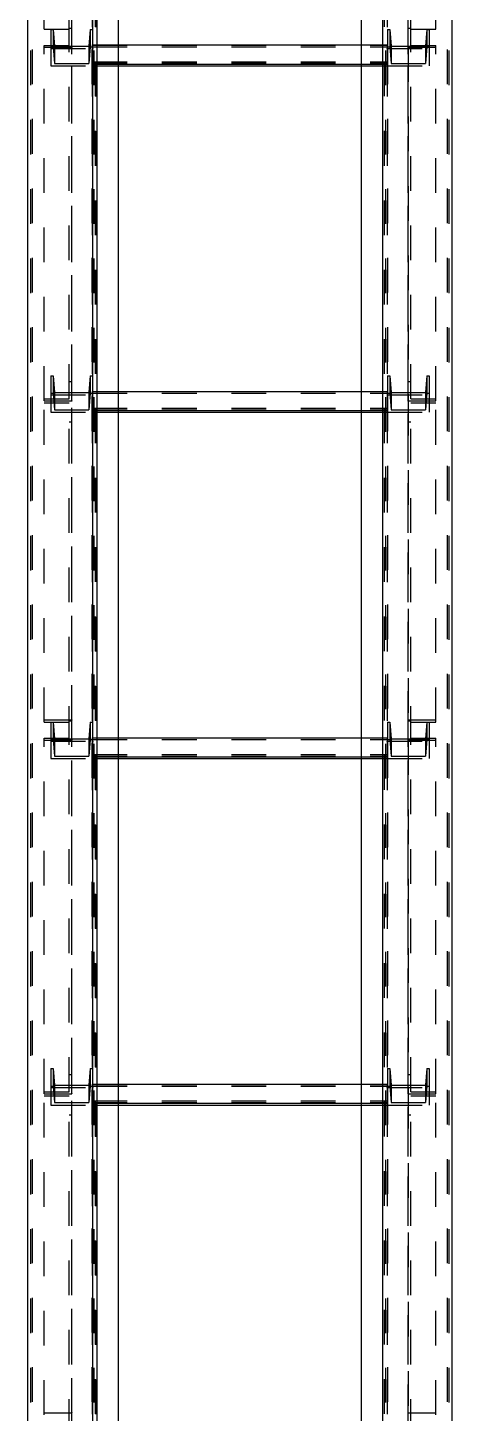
# Model space of a CAD drawing. Header units: millimetres. Extents: x 149919 to 150445, y 136651 to 136866.
# Drawn here: x 150403.129 to 150404.353, y 136778.578 to 136782.574 of the extents above; entities that cross this region are included whole.
import ezdxf

# ---------------------------------------------------------------- set-up
doc = ezdxf.new("R2010")
doc.units = ezdxf.units.MM
doc.header["$LTSCALE"] = 0.25
for name, pattern in [('XKITLINE00', [0]), ('XKITLINE02', [4, 2, -2]), ('XKITLINE03', [6, 3, -1, 1, -1])]:
    doc.linetypes.add(name, pattern=pattern)

# ---------------------------------------------------------------- blocks, each defined once
blk = doc.blocks.new('çatıı')
at = {"color": 1, "linetype": 'XKITLINE03'}
for p, q in [((26144.38, 12458.8), (26144.38, 14115.53)), ((26241.36, 12458.8), (26241.36, 14115.53)), ((26150.38, 14100.27), (26150.38, 12460.27)), ((26235.38, 12460.27), (26235.38, 14100.27)), ((26144.38, 13112.51), (26144.38, 13214.48)), ((26150.38, 13209.13), (26150.38, 13214.15)), ((26235.36, 13214.15), (26235.36, 13209.13)), ((26241.36, 13214.48), (26241.36, 13112.51)), ((26150.38, 13209.66), (26235.36, 13209.66)), ((26144.38, 13020.48), (26144.38, 13112.51)), ((26150.38, 13109.23), (26150.38, 13114.25)), ((26235.36, 13114.25), (26235.36, 13109.23)), ((26241.36, 13112.51), (26241.36, 13020.48)), ((26150.38, 13109.77), (26235.36, 13109.77)), ((26144.38, 12912.71), (26144.38, 13014.68)), ((26150.38, 13009.33), (26150.38, 13014.35)), ((26235.36, 13014.35), (26235.36, 13009.33)), ((26241.36, 13014.68), (26241.36, 12912.71)), ((26150.38, 13009.87), (26235.36, 13009.87)), ((26144.38, 12820.68), (26144.38, 12912.71)), ((26150.38, 12909.43), (26150.38, 12914.45)), ((26235.36, 12914.45), (26235.36, 12909.43)), ((26241.36, 12912.71), (26241.36, 12820.68)), ((26150.38, 12909.97), (26235.36, 12909.97))]:
    blk.add_line(p, q, dxfattribs=at)
at = {"color": 116, "linetype": 'XKITLINE02', "true_color": 0x136734}
for p, q in [((26132.53, 12463.6), (26132.53, 14106.58)), ((26133.06, 12463.8), (26133.07, 14107.01)), ((26150.3, 12463.8), (26150.3, 14107.01)), ((26150.83, 12463.6), (26150.83, 14106.58)), ((26234.91, 12463.6), (26234.91, 14106.58)), ((26235.44, 12463.8), (26235.45, 14107.01)), ((26252.68, 12463.8), (26252.68, 14107.01)), ((26253.21, 12463.6), (26253.21, 14106.58)), ((26150.38, 12460.27), (26150.38, 14101.17)), ((26151.23, 12460.34), (26151.23, 14101.11)), ((26227.88, 12461.13), (26227.88, 14101.13)), ((26234.53, 12460.34), (26234.53, 14101.11)), ((26235.38, 12460.27), (26235.38, 14101.17)), ((26234.06, 12522.4), (26234.06, 14082.64)), ((26131.68, 12480.78), (26131.68, 14062.46)), ((26157.88, 12461.17), (26157.88, 14056.32)), ((26150.38, 13990.28), (26150.38, 12460.27)), ((26151.23, 13990.28), (26151.23, 12460.34)), ((26136.38, 13219.68), (26136.38, 13312.31)), ((26143.58, 13214.22), (26143.58, 13311.7)), ((26144.38, 13214.22), (26144.38, 13312.31)), ((26241.36, 13214.22), (26241.36, 13312.31)), ((26242.16, 13214.22), (26242.16, 13311.7)), ((26249.36, 13219.68), (26249.36, 13312.31)), ((26136.38, 13219.68), (26143.58, 13219.68)), ((26138.38, 13219.65), (26138.38, 13214.62)), ((26138.38, 13219.65), (26139.06, 13219.65)), ((26138.38, 13219.65), (26138.38, 13214.15)), ((26139.06, 13219.65), (26139.06, 13214.62)), ((26139.06, 13219.65), (26139.44, 13214.85)), ((26143.58, 13113.07), (26143.58, 13220.03)), ((26143.58, 13220.03), (26144.38, 13220.03)), ((26144.38, 13112.51), (26144.38, 13220.03)), ((26149.7, 13219.65), (26149.32, 13214.85)), ((26149.7, 13219.65), (26149.7, 13214.62)), ((26149.7, 13219.65), (26150.38, 13219.65)), ((26150.38, 13219.65), (26150.38, 13214.62)), ((26150.38, 13219.65), (26150.38, 13214.15)), ((26235.36, 13219.65), (26235.36, 13214.15)), ((26235.36, 13219.65), (26236.04, 13219.65)), ((26235.36, 13219.65), (26235.36, 13214.62)), ((26236.04, 13219.65), (26236.42, 13214.85)), ((26236.04, 13219.65), (26236.04, 13214.62)), ((26241.36, 13112.51), (26241.36, 13220.03)), ((26241.36, 13220.03), (26242.16, 13220.03)), ((26242.16, 13113.07), (26242.16, 13220.03)), ((26242.16, 13219.68), (26249.36, 13219.68)), ((26246.68, 13219.65), (26246.3, 13214.85)), ((26246.68, 13219.65), (26247.36, 13219.65)), ((26246.68, 13219.65), (26246.68, 13214.62)), ((26247.36, 13219.65), (26247.36, 13214.15)), ((26247.36, 13219.65), (26247.36, 13214.62)), ((26136.38, 13112.51), (26136.38, 13215.03)), ((26136.38, 13215.03), (26143.58, 13215.03)), ((26139.44, 13214.85), (26139.44, 13209.83)), ((26139.44, 13214.85), (26149.32, 13214.85)), ((26149.32, 13214.85), (26149.32, 13209.83)), ((26150.38, 13209.13), (26150.38, 13215.16)), ((26150.38, 13215.16), (26157.88, 13215.16)), ((26150.38, 13215.13), (26235.36, 13215.13)), ((26227.88, 13215.16), (26235.36, 13215.16)), ((26235.36, 13209.13), (26235.36, 13215.16)), ((26236.42, 13214.85), (26246.3, 13214.85)), ((26236.42, 13214.85), (26236.42, 13209.83)), ((26242.16, 13215.03), (26249.36, 13215.03)), ((26246.3, 13214.85), (26246.3, 13209.83)), ((26249.36, 13112.51), (26249.36, 13215.03)), ((26136.38, 13214.48), (26144.38, 13214.48)), ((26138.38, 13214.62), (26139.06, 13214.62)), ((26138.38, 13214.62), (26138.38, 13209.13)), ((26138.38, 13214.15), (26138.38, 13209.13)), ((26138.38, 13214.15), (26150.38, 13214.15)), ((26139.06, 13214.62), (26139.44, 13209.83)), ((26143.58, 13214.22), (26144.38, 13214.22)), ((26149.7, 13214.62), (26149.32, 13209.83)), ((26149.7, 13214.62), (26150.38, 13214.62)), ((26150.38, 13214.65), (26235.36, 13214.65)), ((26150.38, 13214.62), (26235.36, 13214.62)), ((26150.38, 13214.62), (26150.38, 13209.13)), ((26150.38, 13214.15), (26150.38, 13209.13)), ((26235.36, 13214.62), (26235.36, 13209.13)), ((26235.36, 13214.62), (26236.04, 13214.62)), ((26235.36, 13214.15), (26247.36, 13214.15)), ((26235.36, 13214.15), (26235.36, 13209.13)), ((26236.04, 13214.62), (26236.42, 13209.83)), ((26241.36, 13214.48), (26249.36, 13214.48)), ((26241.36, 13214.22), (26242.16, 13214.22)), ((26246.68, 13214.62), (26246.3, 13209.83)), ((26246.68, 13214.62), (26247.36, 13214.62)), ((26247.36, 13214.62), (26247.36, 13209.13)), ((26247.36, 13214.15), (26247.36, 13209.13)), ((26138.38, 13209.13), (26150.38, 13209.13)), ((26139.44, 13209.83), (26149.32, 13209.83)), ((26150.38, 13210.32), (26235.36, 13210.32)), ((26150.38, 13209.87), (26235.36, 13209.87)), ((26150.38, 13209.66), (26157.88, 13209.66)), ((26150.38, 13209.13), (26157.88, 13209.13)), ((26227.88, 13209.66), (26235.36, 13209.66)), ((26227.88, 13209.13), (26235.36, 13209.13)), ((26235.36, 13209.13), (26247.36, 13209.13)), ((26236.42, 13209.83), (26246.3, 13209.83)), ((26138.38, 13119.75), (26138.38, 13114.72)), ((26138.38, 13119.75), (26139.06, 13119.75)), ((26138.38, 13119.75), (26138.38, 13114.25)), ((26139.06, 13119.75), (26139.06, 13114.72)), ((26139.06, 13119.75), (26139.44, 13114.95)), ((26149.7, 13119.75), (26149.32, 13114.95)), ((26149.7, 13119.75), (26149.7, 13114.72)), ((26149.7, 13119.75), (26150.38, 13119.75)), ((26150.38, 13119.75), (26150.38, 13114.72)), ((26150.38, 13119.75), (26150.38, 13114.25)), ((26235.36, 13119.75), (26235.36, 13114.25)), ((26235.36, 13119.75), (26236.04, 13119.75)), ((26235.36, 13119.75), (26235.36, 13114.72)), ((26236.04, 13119.75), (26236.42, 13114.95)), ((26236.04, 13119.75), (26236.04, 13114.72)), ((26246.68, 13119.75), (26246.3, 13114.95)), ((26246.68, 13119.75), (26247.36, 13119.75)), ((26246.68, 13119.75), (26246.68, 13114.72)), ((26247.36, 13119.75), (26247.36, 13114.25)), ((26247.36, 13119.75), (26247.36, 13114.72)), ((26139.44, 13114.95), (26139.44, 13109.93)), ((26139.44, 13114.95), (26149.32, 13114.95)), ((26143.58, 13118.06), (26144.38, 13118.06)), ((26149.32, 13114.95), (26149.32, 13109.93)), ((26150.38, 13109.23), (26150.38, 13115.26)), ((26150.38, 13115.26), (26157.88, 13115.26)), ((26150.38, 13115.23), (26235.36, 13115.23)), ((26227.88, 13115.26), (26235.36, 13115.26)), ((26235.36, 13109.23), (26235.36, 13115.26)), ((26236.42, 13114.95), (26246.3, 13114.95)), ((26236.42, 13114.95), (26236.42, 13109.93)), ((26241.36, 13118.06), (26242.16, 13118.06)), ((26246.3, 13114.95), (26246.3, 13109.93)), ((26136.38, 13113.07), (26143.58, 13113.07)), ((26136.38, 13019.88), (26136.38, 13112.51)), ((26136.38, 13112.51), (26144.38, 13112.51)), ((26136.38, 13112.51), (26144.38, 13112.51)), ((26136.38, 13111.91), (26143.58, 13111.91)), ((26138.38, 13114.72), (26139.06, 13114.72)), ((26138.38, 13114.72), (26138.38, 13109.23)), ((26138.38, 13114.25), (26138.38, 13109.23)), ((26138.38, 13114.25), (26150.38, 13114.25)), ((26139.06, 13114.72), (26139.44, 13109.93)), ((26143.58, 13014.42), (26143.58, 13111.91)), ((26144.38, 13014.42), (26144.38, 13112.51)), ((26149.7, 13114.72), (26149.32, 13109.93)), ((26149.7, 13114.72), (26150.38, 13114.72)), ((26150.38, 13114.75), (26235.36, 13114.75)), ((26150.38, 13114.72), (26150.38, 13109.23)), ((26150.38, 13114.72), (26235.36, 13114.72)), ((26150.38, 13114.25), (26150.38, 13109.23)), ((26235.36, 13114.72), (26235.36, 13109.23)), ((26235.36, 13114.72), (26236.04, 13114.72)), ((26235.36, 13114.25), (26247.36, 13114.25)), ((26235.36, 13114.25), (26235.36, 13109.23)), ((26236.04, 13114.72), (26236.42, 13109.93)), ((26241.36, 13112.51), (26249.36, 13112.51)), ((26241.36, 13014.42), (26241.36, 13112.51)), ((26241.36, 13112.51), (26249.36, 13112.51)), ((26242.16, 13113.07), (26249.36, 13113.07)), ((26242.16, 13014.42), (26242.16, 13111.91)), ((26242.16, 13111.91), (26249.36, 13111.91)), ((26246.68, 13114.72), (26246.3, 13109.93)), ((26246.68, 13114.72), (26247.36, 13114.72)), ((26247.36, 13114.72), (26247.36, 13109.23)), ((26247.36, 13114.25), (26247.36, 13109.23)), ((26249.36, 13019.88), (26249.36, 13112.51)), ((26138.38, 13109.23), (26150.38, 13109.23)), ((26139.44, 13109.93), (26149.32, 13109.93)), ((26150.38, 13110.42), (26235.36, 13110.42)), ((26150.38, 13109.97), (26235.36, 13109.97)), ((26150.38, 13109.77), (26157.88, 13109.77)), ((26150.38, 13109.23), (26157.88, 13109.23)), ((26227.88, 13109.77), (26235.36, 13109.77)), ((26227.88, 13109.23), (26235.36, 13109.23)), ((26235.36, 13109.23), (26247.36, 13109.23)), ((26236.42, 13109.93), (26246.3, 13109.93)), ((26143.58, 13106.45), (26144.38, 13106.45)), ((26241.36, 13106.45), (26242.16, 13106.45)), ((26136.38, 13020.48), (26144.38, 13020.48)), ((26136.38, 13019.88), (26143.58, 13019.88)), ((26138.38, 13019.85), (26138.38, 13014.82)), ((26138.38, 13019.85), (26139.06, 13019.85)), ((26138.38, 13019.85), (26138.38, 13014.35)), ((26139.06, 13019.85), (26139.06, 13014.82)), ((26139.06, 13019.85), (26139.44, 13015.05)), ((26143.58, 12913.27), (26143.58, 13020.23)), ((26143.58, 13020.23), (26144.38, 13020.23)), ((26144.38, 12912.71), (26144.38, 13020.23)), ((26149.7, 13019.85), (26149.32, 13015.05)), ((26149.7, 13019.85), (26149.7, 13014.82)), ((26149.7, 13019.85), (26150.38, 13019.85)), ((26150.38, 13019.85), (26150.38, 13014.82)), ((26150.38, 13019.85), (26150.38, 13014.35)), ((26235.36, 13019.85), (26235.36, 13014.35)), ((26235.36, 13019.85), (26236.04, 13019.85)), ((26235.36, 13019.85), (26235.36, 13014.82)), ((26236.04, 13019.85), (26236.42, 13015.05)), ((26236.04, 13019.85), (26236.04, 13014.82)), ((26241.36, 13020.48), (26249.36, 13020.48)), ((26241.36, 12912.71), (26241.36, 13020.23)), ((26241.36, 13020.23), (26242.16, 13020.23)), ((26242.16, 12913.27), (26242.16, 13020.23)), ((26242.16, 13019.88), (26249.36, 13019.88)), ((26246.68, 13019.85), (26246.3, 13015.05)), ((26246.68, 13019.85), (26247.36, 13019.85)), ((26246.68, 13019.85), (26246.68, 13014.82)), ((26247.36, 13019.85), (26247.36, 13014.35)), ((26247.36, 13019.85), (26247.36, 13014.82)), ((26136.38, 12912.71), (26136.38, 13015.23)), ((26136.38, 13015.23), (26143.58, 13015.23)), ((26139.44, 13015.05), (26139.44, 13010.03)), ((26139.44, 13015.05), (26149.32, 13015.05)), ((26149.32, 13015.05), (26149.32, 13010.03)), ((26150.38, 13009.33), (26150.38, 13015.36)), ((26150.38, 13015.36), (26157.88, 13015.36)), ((26150.38, 13015.33), (26235.36, 13015.33)), ((26227.88, 13015.36), (26235.36, 13015.36)), ((26235.36, 13009.33), (26235.36, 13015.36)), ((26236.42, 13015.05), (26246.3, 13015.05)), ((26236.42, 13015.05), (26236.42, 13010.03)), ((26242.16, 13015.23), (26249.36, 13015.23)), ((26246.3, 13015.05), (26246.3, 13010.03)), ((26249.36, 12912.71), (26249.36, 13015.23)), ((26136.38, 13014.68), (26144.38, 13014.68)), ((26138.38, 13014.82), (26139.06, 13014.82)), ((26138.38, 13014.82), (26138.38, 13009.33)), ((26138.38, 13014.35), (26138.38, 13009.33)), ((26138.38, 13014.35), (26150.38, 13014.35)), ((26139.06, 13014.82), (26139.44, 13010.03)), ((26143.58, 13014.42), (26144.38, 13014.42)), ((26149.7, 13014.82), (26149.32, 13010.03)), ((26149.7, 13014.82), (26150.38, 13014.82)), ((26150.38, 13014.85), (26235.36, 13014.85)), ((26150.38, 13014.82), (26150.38, 13009.33)), ((26150.38, 13014.82), (26235.36, 13014.82)), ((26150.38, 13014.35), (26150.38, 13009.33)), ((26235.36, 13014.82), (26235.36, 13009.33)), ((26235.36, 13014.82), (26236.04, 13014.82)), ((26235.36, 13014.35), (26247.36, 13014.35)), ((26235.36, 13014.35), (26235.36, 13009.33)), ((26236.04, 13014.82), (26236.42, 13010.03)), ((26241.36, 13014.68), (26249.36, 13014.68)), ((26241.36, 13014.42), (26242.16, 13014.42)), ((26246.68, 13014.82), (26246.3, 13010.03)), ((26246.68, 13014.82), (26247.36, 13014.82)), ((26247.36, 13014.82), (26247.36, 13009.33)), ((26247.36, 13014.35), (26247.36, 13009.33)), ((26138.38, 13009.33), (26150.38, 13009.33)), ((26139.44, 13010.03), (26149.32, 13010.03)), ((26150.38, 13010.52), (26235.36, 13010.52)), ((26150.38, 13010.07), (26235.36, 13010.07)), ((26150.38, 13009.87), (26157.88, 13009.87)), ((26150.38, 13009.33), (26157.88, 13009.33)), ((26227.88, 13009.87), (26235.36, 13009.87)), ((26227.88, 13009.33), (26235.36, 13009.33)), ((26235.36, 13009.33), (26247.36, 13009.33)), ((26236.42, 13010.03), (26246.3, 13010.03)), ((26138.38, 12919.95), (26138.38, 12914.92)), ((26138.38, 12919.95), (26139.06, 12919.95)), ((26138.38, 12919.95), (26138.38, 12914.45)), ((26139.06, 12919.95), (26139.06, 12914.92)), ((26139.06, 12919.95), (26139.44, 12915.15)), ((26149.7, 12919.95), (26149.32, 12915.15)), ((26149.7, 12919.95), (26149.7, 12914.92)), ((26149.7, 12919.95), (26150.38, 12919.95)), ((26150.38, 12919.95), (26150.38, 12914.92)), ((26150.38, 12919.95), (26150.38, 12914.45)), ((26235.36, 12919.95), (26235.36, 12914.45)), ((26235.36, 12919.95), (26236.04, 12919.95)), ((26235.36, 12919.95), (26235.36, 12914.92)), ((26236.04, 12919.95), (26236.42, 12915.15)), ((26236.04, 12919.95), (26236.04, 12914.92)), ((26246.68, 12919.95), (26246.3, 12915.15)), ((26246.68, 12919.95), (26247.36, 12919.95)), ((26246.68, 12919.95), (26246.68, 12914.92)), ((26247.36, 12919.95), (26247.36, 12914.45)), ((26247.36, 12919.95), (26247.36, 12914.92)), ((26139.44, 12915.15), (26139.44, 12910.13)), ((26139.44, 12915.15), (26149.32, 12915.15)), ((26143.58, 12918.27), (26144.38, 12918.27)), ((26149.32, 12915.15), (26149.32, 12910.13)), ((26150.38, 12909.43), (26150.38, 12915.46)), ((26150.38, 12915.46), (26157.88, 12915.46)), ((26150.38, 12915.43), (26235.36, 12915.43)), ((26227.88, 12915.46), (26235.36, 12915.46)), ((26235.36, 12909.43), (26235.36, 12915.46)), ((26236.42, 12915.15), (26246.3, 12915.15)), ((26236.42, 12915.15), (26236.42, 12910.13)), ((26241.36, 12918.27), (26242.16, 12918.27)), ((26246.3, 12915.15), (26246.3, 12910.13)), ((26136.38, 12913.27), (26143.58, 12913.27)), ((26136.38, 12820.08), (26136.38, 12912.71)), ((26136.38, 12912.71), (26144.38, 12912.71)), ((26136.38, 12912.71), (26144.38, 12912.71)), ((26136.38, 12912.11), (26143.58, 12912.11)), ((26138.38, 12914.92), (26139.06, 12914.92)), ((26138.38, 12914.92), (26138.38, 12909.43)), ((26138.38, 12914.45), (26138.38, 12909.43)), ((26138.38, 12914.45), (26150.38, 12914.45)), ((26139.06, 12914.92), (26139.44, 12910.13)), ((26143.58, 12814.62), (26143.58, 12912.11)), ((26144.38, 12814.62), (26144.38, 12912.71)), ((26149.7, 12914.92), (26149.32, 12910.13)), ((26149.7, 12914.92), (26150.38, 12914.92)), ((26150.38, 12914.95), (26235.36, 12914.95)), ((26150.38, 12914.92), (26150.38, 12909.43)), ((26150.38, 12914.92), (26235.36, 12914.92)), ((26150.38, 12914.45), (26150.38, 12909.43)), ((26235.36, 12914.92), (26235.36, 12909.43)), ((26235.36, 12914.92), (26236.04, 12914.92)), ((26235.36, 12914.45), (26247.36, 12914.45)), ((26235.36, 12914.45), (26235.36, 12909.43)), ((26236.04, 12914.92), (26236.42, 12910.13)), ((26241.36, 12814.62), (26241.36, 12912.71)), ((26241.36, 12912.71), (26249.36, 12912.71)), ((26241.36, 12912.71), (26249.36, 12912.71)), ((26242.16, 12913.27), (26249.36, 12913.27)), ((26242.16, 12814.62), (26242.16, 12912.11)), ((26242.16, 12912.11), (26249.36, 12912.11)), ((26246.68, 12914.92), (26246.3, 12910.13)), ((26246.68, 12914.92), (26247.36, 12914.92)), ((26247.36, 12914.92), (26247.36, 12909.43)), ((26247.36, 12914.45), (26247.36, 12909.43)), ((26249.36, 12820.08), (26249.36, 12912.71)), ((26138.38, 12909.43), (26150.38, 12909.43)), ((26139.44, 12910.13), (26149.32, 12910.13)), ((26150.38, 12910.62), (26235.36, 12910.62)), ((26150.38, 12910.17), (26235.36, 12910.17)), ((26150.38, 12909.97), (26157.88, 12909.97)), ((26150.38, 12909.43), (26157.88, 12909.43)), ((26227.88, 12909.97), (26235.36, 12909.97)), ((26227.88, 12909.43), (26235.36, 12909.43)), ((26235.36, 12909.43), (26247.36, 12909.43)), ((26236.42, 12910.13), (26246.3, 12910.13)), ((26143.58, 12906.65), (26144.38, 12906.65)), ((26241.36, 12906.65), (26242.16, 12906.65)), ((26136.38, 12820.68), (26144.38, 12820.68)), ((26241.36, 12820.68), (26249.36, 12820.68))]:
    blk.add_line(p, q, dxfattribs=at)
at = {"color": 7, "linetype": 'XKITLINE00'}
for p, q in [((26131.68, 12570.57), (26131.68, 13989.97)), ((26151.68, 12570.57), (26151.68, 13989.97)), ((26157.88, 12570.57), (26157.88, 13989.97)), ((26227.88, 12570.57), (26227.88, 13989.97)), ((26234.06, 12570.57), (26234.06, 13989.97)), ((26254.06, 12570.57), (26254.06, 13989.97)), ((26157.88, 13215.16), (26227.88, 13215.16)), ((26157.88, 13209.66), (26227.88, 13209.66)), ((26157.88, 13209.13), (26227.88, 13209.13)), ((26157.88, 13115.26), (26227.88, 13115.26)), ((26157.88, 13109.77), (26227.88, 13109.77)), ((26157.88, 13109.23), (26227.88, 13109.23)), ((26157.88, 13015.36), (26227.88, 13015.36)), ((26157.88, 13009.87), (26227.88, 13009.87)), ((26157.88, 13009.33), (26227.88, 13009.33)), ((26157.88, 12915.46), (26227.88, 12915.46)), ((26157.88, 12909.97), (26227.88, 12909.97)), ((26157.88, 12909.43), (26227.88, 12909.43))]:
    blk.add_line(p, q, dxfattribs=at)
at = {"color": 1, "linetype": 'XKITLINE00'}
for centre in [(26144.38, 13214.48), (26150.38, 13214.15), (26235.36, 13214.15), (26241.36, 13214.48), (26150.38, 13209.66), (26150.38, 13209.13), (26235.36, 13209.66), (26235.36, 13209.13), (26144.38, 13112.51), (26144.38, 13112.51), (26150.38, 13114.25), (26235.36, 13114.25), (26241.36, 13112.51), (26241.36, 13112.51), (26150.38, 13109.77), (26150.38, 13109.23), (26235.36, 13109.77), (26235.36, 13109.23), (26144.38, 13020.48), (26241.36, 13020.48), (26144.38, 13014.68), (26150.38, 13014.35), (26235.36, 13014.35), (26241.36, 13014.68), (26150.38, 13009.87), (26150.38, 13009.33), (26235.36, 13009.87), (26235.36, 13009.33), (26144.38, 12912.71), (26144.38, 12912.71), (26150.38, 12914.45), (26235.36, 12914.45), (26241.36, 12912.71), (26241.36, 12912.71), (26150.38, 12909.97), (26150.38, 12909.43), (26235.36, 12909.97), (26235.36, 12909.43), (26144.38, 12820.68), (26241.36, 12820.68)]:
    blk.add_circle(centre, 0.05, dxfattribs=at)

msp = doc.modelspace()

# ---------------------------------------------------------------- block references
at = {"xscale": 0.009999943142843078, "yscale": 0.009999943142843078, "zscale": 0.009999943142843078}
msp.add_blockref('çatıı', (150141.8141, 136650.3731), dxfattribs=at)

doc.saveas('drawing.dxf')
